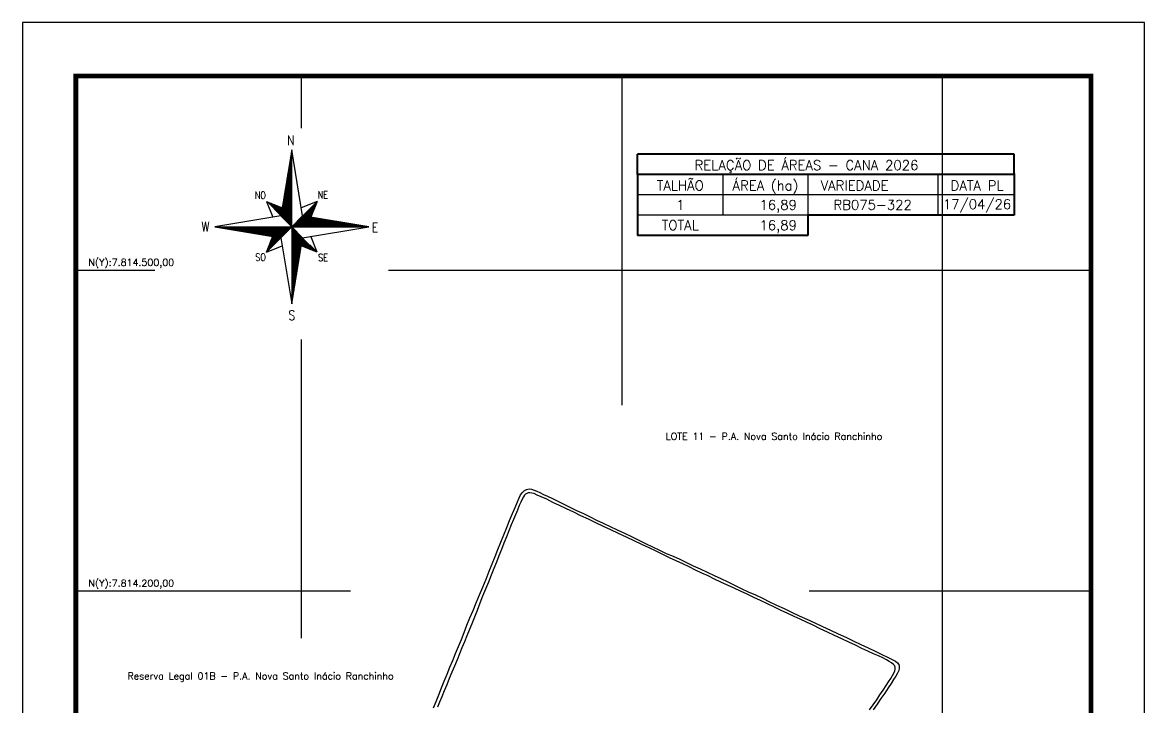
# Model space of a CAD drawing. Header units: millimetres. Extents: x 743139 to 744189, y 7813246 to 7814731.
# Drawn here: x 743139 to 744189, y 7814092 to 7814731 of the extents above; entities that cross this region are included whole.
import ezdxf
from ezdxf.enums import TextEntityAlignment as Align

# ---------------------------------------------------------------- set-up
doc = ezdxf.new("R2010")
doc.units = ezdxf.units.MM
doc.linetypes.add('LIN0', pattern=[0])
for name, color, linetype in [('0114000330', 1, 'Continuous'), ('0114000330001', 5, 'Continuous'), ('CONFRONTANTE', 7, 'Continuous'), ('MALHA', 8, 'Continuous'), ('MARGEM', 5, 'Continuous'), ('QUADRO_DE_AREAS_CANA_2024', 7, 'Continuous'), ('SETA_NORTE', 3, 'Continuous')]:
    doc.layers.add(name, color=color, linetype=linetype)
doc.styles.add('ROMANS', font='romans')
doc.styles.add('Simplex', font='simplex.shx')

# ---------------------------------------------------------------- blocks, each defined once
blk = doc.blocks.new('A$C309442C0')
at = {"layer": 'SETA_NORTE', "linetype": 'Continuous'}
h = blk.add_hatch(dxfattribs=at)
h.set_pattern_fill('ANSI31', color=256, scale=0.1375, angle=-90, style=0)
h.set_pattern_definition([(315, (-215853.3434, 13873.16845), (0.3086963042, 0.3086963042), [])])
h.paths.add_polyline_path([(73.5, 97.4), (74.7, 104.9), (60, 110.8)])
h = blk.add_hatch(dxfattribs=at)
h.set_pattern_fill('ANSI31', color=256, scale=0.1375, angle=180, style=0)
h.set_pattern_definition([(225, (13869.59828, 216024.21475), (0.3086963042, -0.3086963042), [])])
h.paths.add_polyline_path([(93.8, 97.4), (101.4, 96.2), (107.3, 110.8)])
h = blk.add_hatch(dxfattribs=at)
h.set_pattern_fill('ANSI31', color=256, scale=0.1375, style=0)
h.set_pattern_definition([(45, (-13702.2971, -215849.77324), (-0.3086963042, 0.3086963042), [])])
h.paths.add_polyline_path([(73.5, 77), (65.9, 78.3), (60, 63.6)])
h = blk.add_hatch(dxfattribs=at)
h.set_pattern_fill('ANSI31', color=256, scale=0.1375, angle=90, style=0)
h.set_pattern_definition([(135, (216020.6446, -13698.72693), (-0.3086963042, -0.3086963042), [])])
h.paths.add_polyline_path([(93.8, 77), (92.6, 69.5), (107.3, 63.6)])
for p, q in [((83.4, 157.5), (83.7, 157.8)), ((83.5, 158.3), (83.7, 158.4)), ((83.6, 159), (83.7, 159.1)), ((81.3, 145.3), (83.7, 147.6)), ((81.5, 146.1), (83.7, 148.2)), ((81.6, 146.8), (83.7, 148.9)), ((81.7, 147.6), (83.7, 149.5)), ((81.8, 148.3), (83.7, 150.1)), ((82, 149.1), (83.7, 150.8)), ((82.1, 149.9), (83.7, 151.4)), ((82.2, 150.6), (83.7, 152.1)), ((82.3, 151.4), (83.7, 152.7)), ((82.5, 152.2), (83.7, 153.3)), ((82.6, 152.9), (83.7, 154)), ((82.7, 153.7), (83.7, 154.6)), ((82.9, 154.4), (83.7, 155.2)), ((83, 155.2), (83.7, 155.9)), ((83.1, 156), (83.7, 156.5)), ((83.2, 156.7), (83.7, 157.2)), ((79.2, 132.3), (83.7, 136.8)), ((79.3, 133.1), (83.7, 137.4)), ((79.5, 133.8), (83.7, 138)), ((79.6, 134.6), (83.7, 138.7)), ((79.7, 135.4), (83.7, 139.3)), ((79.8, 136.1), (83.7, 140)), ((80, 136.9), (83.7, 140.6)), ((80.1, 137.7), (83.7, 141.2)), ((80.2, 138.4), (83.7, 141.9)), ((80.3, 139.2), (83.7, 142.5)), ((80.5, 139.9), (83.7, 143.1)), ((80.6, 140.7), (83.7, 143.8)), ((80.7, 141.5), (83.7, 144.4)), ((80.8, 142.2), (83.7, 145)), ((81, 143), (83.7, 145.7)), ((81.1, 143.8), (83.7, 146.3)), ((81.2, 144.5), (83.7, 147)), ((77.2, 120.1), (83.7, 126.6)), ((77.3, 120.9), (83.7, 127.2)), ((77.4, 121.6), (83.7, 127.8)), ((77.6, 122.4), (83.7, 128.5)), ((77.7, 123.2), (83.7, 129.1)), ((77.8, 123.9), (83.7, 129.8)), ((78, 124.7), (83.7, 130.4)), ((78.1, 125.5), (83.7, 131)), ((78.2, 126.2), (83.7, 131.7)), ((78.3, 127), (83.7, 132.3)), ((78.5, 127.7), (83.7, 132.9)), ((78.6, 128.5), (83.7, 133.6)), ((78.7, 129.3), (83.7, 134.2)), ((78.8, 130), (83.7, 134.9)), ((79, 130.8), (83.7, 135.5)), ((79.1, 131.6), (83.7, 136.1)), ((75.1, 107.2), (83.7, 115.7)), ((75.2, 107.9), (83.7, 116.4)), ((75.3, 108.7), (83.7, 117)), ((75.4, 109.4), (83.7, 117.7)), ((75.6, 110.2), (83.7, 118.3)), ((75.7, 111), (83.7, 118.9)), ((75.8, 111.7), (83.7, 119.6)), ((75.9, 112.5), (83.7, 120.2)), ((76.1, 113.3), (83.7, 120.8)), ((76.2, 114), (83.7, 121.5)), ((76.3, 114.8), (83.7, 122.1)), ((76.4, 115.5), (83.7, 122.8)), ((76.6, 116.3), (83.7, 123.4)), ((76.7, 117.1), (83.7, 124)), ((76.8, 117.8), (83.7, 124.7)), ((76.9, 118.6), (83.7, 125.3)), ((77.1, 119.4), (83.7, 125.9)), ((60, 110.8), (74.7, 104.9)), ((60, 110.8), (65.9, 96.2)), ((73.5, 97.3), (83.7, 107.5)), ((73.6, 98), (83.7, 108.1)), ((73.7, 98.8), (83.7, 108.7)), ((73.8, 99.5), (83.7, 109.4)), ((73.8, 97), (83.7, 106.8)), ((73.9, 100.3), (83.7, 110)), ((74.1, 101.1), (83.7, 110.6)), ((74.2, 101.8), (83.7, 111.3)), ((74.2, 96.7), (83.7, 106.2)), ((74.3, 102.6), (83.7, 111.9)), ((74.4, 103.3), (83.7, 112.6)), ((74.5, 96.4), (83.7, 105.6)), ((74.6, 104.1), (83.7, 113.2)), ((74.7, 104.9), (83.7, 113.8)), ((74.8, 105.6), (83.7, 114.5)), ((74.9, 106.4), (83.7, 115.1)), ((107.3, 110.8), (92.6, 104.9)), ((107.3, 110.8), (101.4, 96.2)), ((74.8, 96.1), (83.7, 104.9)), ((75.1, 95.7), (83.7, 104.3)), ((75.4, 95.4), (83.7, 103.6)), ((75.8, 95.1), (83.7, 103)), ((76.1, 94.8), (83.7, 102.4)), ((76.4, 94.5), (83.7, 101.7)), ((76.7, 94.2), (83.7, 101.1)), ((77, 93.8), (83.7, 100.5)), ((77.4, 93.5), (83.7, 99.8)), ((77.7, 93.2), (83.7, 99.2)), ((78, 92.9), (83.7, 98.5)), ((78.3, 92.6), (83.7, 97.9)), ((78.6, 92.2), (83.7, 97.3)), ((78.9, 91.9), (83.7, 96.6)), ((79.3, 91.6), (83.7, 96)), ((79.6, 91.3), (83.7, 95.4)), ((79.9, 91), (83.7, 94.7)), ((83.8, 87.2), (94, 97.4)), ((84.4, 87.2), (94.5, 97.3)), ((85.1, 87.2), (95.1, 97.2)), ((85.7, 87.2), (95.6, 97.1)), ((86.3, 87.2), (96.2, 97)), ((87, 87.2), (96.7, 96.9)), ((87.6, 87.2), (97.2, 96.9)), ((88.3, 87.2), (97.8, 96.8)), ((88.9, 87.2), (98.3, 96.7)), ((89.5, 87.2), (98.9, 96.6)), ((90.2, 87.2), (99.4, 96.5)), ((90.8, 87.2), (100, 96.4)), ((91.4, 87.2), (100.5, 96.3)), ((92.1, 87.2), (101.1, 96.2)), ((92.7, 87.2), (101.6, 96.1)), ((93.4, 87.2), (102.2, 96)), ((94, 87.2), (102.7, 96)), ((94.6, 87.2), (103.3, 95.9)), ((95.3, 87.2), (103.8, 95.8)), ((95.9, 87.2), (104.4, 95.7)), ((96.5, 87.2), (104.9, 95.6)), ((97.2, 87.2), (105.5, 95.5)), ((97.8, 87.2), (106, 95.4)), ((98.4, 87.2), (106.5, 95.3)), ((99.1, 87.2), (107.1, 95.2)), ((99.7, 87.2), (107.6, 95.1)), ((100.4, 87.2), (108.2, 95.1)), ((101, 87.2), (108.7, 95)), ((101.6, 87.2), (109.3, 94.9)), ((102.3, 87.2), (109.8, 94.8)), ((102.9, 87.2), (110.4, 94.7)), ((103.5, 87.2), (110.9, 94.6)), ((104.2, 87.2), (111.5, 94.5)), ((11.8, 87.2), (11.8, 87.2)), ((12.3, 87.1), (12.4, 87.2)), ((12.9, 87), (13.1, 87.2)), ((13.4, 86.9), (13.7, 87.2)), ((14, 86.8), (14.4, 87.2)), ((14.5, 86.7), (15, 87.2)), ((15.1, 86.6), (15.6, 87.2)), ((15.6, 86.6), (16.3, 87.2)), ((16.2, 86.5), (16.9, 87.2)), ((16.7, 86.4), (17.5, 87.2)), ((17.2, 86.3), (18.2, 87.2)), ((17.8, 86.2), (18.8, 87.2)), ((18.3, 86.1), (19.5, 87.2)), ((18.9, 86), (20.1, 87.2)), ((19.4, 85.9), (20.7, 87.2)), ((20, 85.8), (21.4, 87.2)), ((20.5, 85.7), (22, 87.2)), ((21.1, 85.7), (22.6, 87.2)), ((21.6, 85.6), (23.3, 87.2)), ((22.2, 85.5), (23.9, 87.2)), ((22.7, 85.4), (24.6, 87.2)), ((23.3, 85.3), (25.2, 87.2)), ((23.8, 85.2), (25.8, 87.2)), ((24.4, 85.1), (26.5, 87.2)), ((24.9, 85), (27.1, 87.2)), ((25.5, 84.9), (27.7, 87.2)), ((26, 84.8), (28.4, 87.2)), ((26.5, 84.8), (29, 87.2)), ((27.1, 84.7), (29.6, 87.2)), ((27.6, 84.6), (30.3, 87.2)), ((28.2, 84.5), (30.9, 87.2)), ((28.7, 84.4), (31.6, 87.2)), ((29.3, 84.3), (32.2, 87.2)), ((29.8, 84.2), (32.8, 87.2)), ((30.4, 84.1), (33.5, 87.2)), ((30.9, 84), (34.1, 87.2)), ((31.5, 83.9), (34.7, 87.2)), ((32, 83.9), (35.4, 87.2)), ((32.6, 83.8), (36, 87.2)), ((33.1, 83.7), (36.7, 87.2)), ((33.7, 83.6), (37.3, 87.2)), ((34.2, 83.5), (37.9, 87.2)), ((34.7, 83.4), (38.6, 87.2)), ((35.3, 83.3), (39.2, 87.2)), ((35.8, 83.2), (39.8, 87.2)), ((36.4, 83.1), (40.5, 87.2)), ((36.9, 83), (41.1, 87.2)), ((37.5, 83), (41.8, 87.2)), ((38, 82.9), (42.4, 87.2)), ((38.6, 82.8), (43, 87.2)), ((39.1, 82.7), (43.7, 87.2)), ((39.7, 82.6), (44.3, 87.2)), ((40.2, 82.5), (44.9, 87.2)), ((40.8, 82.4), (45.6, 87.2)), ((41.3, 82.3), (46.2, 87.2)), ((41.9, 82.2), (46.8, 87.2)), ((42.4, 82.1), (47.5, 87.2)), ((43, 82.1), (48.1, 87.2)), ((43.5, 82), (48.8, 87.2)), ((44, 81.9), (49.4, 87.2)), ((44.6, 81.8), (50, 87.2)), ((45.1, 81.7), (50.7, 87.2)), ((45.7, 81.6), (51.3, 87.2)), ((46.2, 81.5), (51.9, 87.2)), ((46.8, 81.4), (52.6, 87.2)), ((47.3, 81.3), (53.2, 87.2)), ((47.9, 81.2), (53.9, 87.2)), ((48.4, 81.2), (54.5, 87.2)), ((49, 81.1), (55.1, 87.2)), ((49.5, 81), (55.8, 87.2)), ((50.1, 80.9), (56.4, 87.2)), ((50.6, 80.8), (57, 87.2)), ((51.2, 80.7), (57.7, 87.2)), ((51.7, 80.6), (58.3, 87.2)), ((52.3, 80.5), (59, 87.2)), ((52.8, 80.4), (59.6, 87.2)), ((53.3, 80.3), (60.2, 87.2)), ((53.9, 80.3), (60.9, 87.2)), ((54.4, 80.2), (61.5, 87.2)), ((55, 80.1), (62.1, 87.2)), ((55.5, 80), (62.8, 87.2)), ((56.1, 79.9), (63.4, 87.2)), ((56.6, 79.8), (64, 87.2)), ((57.2, 79.7), (64.7, 87.2)), ((57.7, 79.6), (65.3, 87.2)), ((58.3, 79.5), (66, 87.2)), ((58.8, 79.4), (66.6, 87.2)), ((59.4, 79.4), (67.2, 87.2)), ((59.9, 79.3), (67.9, 87.2)), ((83.7, 87.2), (60, 63.6)), ((60.5, 79.2), (68.5, 87.2)), ((61, 79.1), (69.1, 87.2)), ((61.5, 79), (69.8, 87.2)), ((62.1, 78.9), (70.4, 87.2)), ((62.6, 78.8), (71.1, 87.2)), ((63.2, 78.7), (71.7, 87.2)), ((63.7, 78.6), (72.3, 87.2)), ((64.3, 78.5), (73, 87.2)), ((64.8, 78.4), (73.6, 87.2)), ((65.4, 78.4), (74.2, 87.2)), ((65.9, 78.3), (74.9, 87.2)), ((66.5, 78.2), (75.5, 87.2)), ((67, 78.1), (76.2, 87.2)), ((67.6, 78), (76.8, 87.2)), ((68.1, 77.9), (77.4, 87.2)), ((68.7, 77.8), (78.1, 87.2)), ((69.2, 77.7), (78.7, 87.2)), ((69.8, 77.6), (79.3, 87.2)), ((70.3, 77.5), (80, 87.2)), ((70.8, 77.5), (80.6, 87.2)), ((71.4, 77.4), (81.2, 87.2)), ((71.9, 77.3), (81.9, 87.2)), ((72.5, 77.2), (82.5, 87.2)), ((73, 77.1), (83.2, 87.2)), ((80.2, 90.7), (83.7, 94.1)), ((80.5, 90.3), (83.7, 93.4)), ((80.9, 90), (83.7, 92.8)), ((81.2, 89.7), (83.7, 92.2)), ((81.5, 89.4), (83.7, 91.5)), ((81.8, 89.1), (83.7, 90.9)), ((82.1, 88.7), (83.7, 90.3)), ((82.4, 88.4), (83.7, 89.6)), ((82.8, 88.1), (83.7, 89)), ((83.1, 87.8), (83.7, 88.4)), ((83.4, 87.5), (83.7, 87.7)), ((83.7, 87.1), (83.7, 87.1)), ((83.7, 86.4), (84, 86.8)), ((83.7, 85.8), (84.4, 86.5)), ((83.7, 85.2), (84.7, 86.2)), ((83.7, 84.5), (85, 85.9)), ((83.7, 83.9), (85.3, 85.6)), ((83.7, 83.3), (85.6, 85.2)), ((83.7, 82.6), (86, 84.9)), ((83.7, 82), (86.3, 84.6)), ((83.7, 81.3), (86.6, 84.3)), ((104.8, 87.2), (112, 94.4)), ((105.5, 87.2), (112.6, 94.3)), ((106.1, 87.2), (113.1, 94.2)), ((106.7, 87.2), (113.7, 94.1)), ((107.4, 87.2), (114.2, 94.1)), ((108, 87.2), (114.8, 94)), ((108.6, 87.2), (115.3, 93.9)), ((109.3, 87.2), (115.8, 93.8)), ((109.9, 87.2), (116.4, 93.7)), ((110.6, 87.2), (116.9, 93.6)), ((111.2, 87.2), (117.5, 93.5)), ((111.8, 87.2), (118, 93.4)), ((112.5, 87.2), (118.6, 93.3)), ((113.1, 87.2), (119.1, 93.2)), ((113.7, 87.2), (119.7, 93.2)), ((114.4, 87.2), (120.2, 93.1)), ((115, 87.2), (120.8, 93)), ((115.6, 87.2), (121.3, 92.9)), ((116.3, 87.2), (121.9, 92.8)), ((116.9, 87.2), (122.4, 92.7)), ((117.6, 87.2), (123, 92.6)), ((118.2, 87.2), (123.5, 92.5)), ((118.8, 87.2), (124, 92.4)), ((119.5, 87.2), (124.6, 92.3)), ((120.1, 87.2), (125.1, 92.3)), ((120.7, 87.2), (125.7, 92.2)), ((121.4, 87.2), (126.2, 92.1)), ((122, 87.2), (126.8, 92)), ((122.7, 87.2), (127.3, 91.9)), ((123.3, 87.2), (127.9, 91.8)), ((123.9, 87.2), (128.4, 91.7)), ((124.6, 87.2), (129, 91.6)), ((125.2, 87.2), (129.5, 91.5)), ((125.8, 87.2), (130.1, 91.4)), ((126.5, 87.2), (130.6, 91.4)), ((127.1, 87.2), (131.2, 91.3)), ((127.8, 87.2), (131.7, 91.2)), ((128.4, 87.2), (132.3, 91.1)), ((129, 87.2), (132.8, 91)), ((129.7, 87.2), (133.3, 90.9)), ((130.3, 87.2), (133.9, 90.8)), ((130.9, 87.2), (134.4, 90.7)), ((131.6, 87.2), (135, 90.6)), ((132.2, 87.2), (135.5, 90.5)), ((132.8, 87.2), (136.1, 90.5)), ((133.5, 87.2), (136.6, 90.4)), ((134.1, 87.2), (137.2, 90.3)), ((134.8, 87.2), (137.7, 90.2)), ((135.4, 87.2), (138.3, 90.1)), ((136, 87.2), (138.8, 90)), ((136.7, 87.2), (139.4, 89.9)), ((137.3, 87.2), (139.9, 89.8)), ((137.9, 87.2), (140.5, 89.7)), ((138.6, 87.2), (141, 89.6)), ((139.2, 87.2), (141.6, 89.6)), ((139.9, 87.2), (142.1, 89.5)), ((140.5, 87.2), (142.6, 89.4)), ((141.1, 87.2), (143.2, 89.3)), ((141.8, 87.2), (143.7, 89.2)), ((142.4, 87.2), (144.3, 89.1)), ((143, 87.2), (144.8, 89)), ((143.7, 87.2), (145.4, 88.9)), ((144.3, 87.2), (145.9, 88.8)), ((144.9, 87.2), (146.5, 88.7)), ((145.6, 87.2), (147, 88.7)), ((146.2, 87.2), (147.6, 88.6)), ((146.9, 87.2), (148.1, 88.5)), ((147.5, 87.2), (148.7, 88.4)), ((148.1, 87.2), (149.2, 88.3)), ((148.8, 87.2), (149.8, 88.2)), ((149.4, 87.2), (150.3, 88.1)), ((150, 87.2), (150.8, 88)), ((150.7, 87.2), (151.4, 87.9)), ((151.3, 87.2), (151.9, 87.8)), ((152, 87.2), (152.5, 87.8)), ((152.6, 87.2), (153, 87.7)), ((153.2, 87.2), (153.6, 87.6)), ((153.9, 87.2), (154.1, 87.5)), ((154.5, 87.2), (154.7, 87.4)), ((155.1, 87.2), (155.2, 87.3)), ((60, 63.6), (65.9, 78.3)), ((83.7, 80.7), (86.9, 84)), ((83.7, 80.1), (87.2, 83.6)), ((83.7, 79.4), (87.5, 83.3)), ((83.7, 78.8), (87.9, 83)), ((83.7, 78.2), (88.2, 82.7)), ((83.7, 77.5), (88.5, 82.4)), ((83.7, 76.9), (88.8, 82.1)), ((83.7, 76.2), (89.1, 81.7)), ((83.7, 75.6), (89.5, 81.4)), ((83.7, 75), (89.8, 81.1)), ((83.7, 74.3), (90.1, 80.8)), ((83.7, 73.7), (90.4, 80.5)), ((83.7, 73.1), (90.7, 80.1)), ((83.7, 72.4), (91, 79.8)), ((83.7, 71.8), (91.4, 79.5)), ((83.7, 71.2), (91.7, 79.2)), ((83.7, 70.5), (92, 78.9)), ((83.7, 69.9), (92.3, 78.5)), ((83.7, 69.2), (92.6, 78.2)), ((83.7, 68.6), (93, 77.9)), ((83.7, 68), (93.3, 77.6)), ((83.7, 67.3), (93.6, 77.3)), ((83.7, 66.7), (93.8, 76.9)), ((83.7, 66.1), (93.7, 76.1)), ((83.7, 65.4), (93.6, 75.3)), ((83.7, 64.8), (93.4, 74.6)), ((83.7, 64.1), (93.3, 73.8)), ((107.3, 63.6), (101.4, 78.3)), ((60, 63.6), (74.7, 69.5)), ((83.7, 63.5), (93.2, 73)), ((83.7, 62.9), (93.1, 72.3)), ((83.7, 62.2), (92.9, 71.5)), ((83.7, 61.6), (92.8, 70.8)), ((83.7, 61), (92.7, 70)), ((83.7, 60.3), (92.6, 69.2)), ((83.7, 59.7), (92.4, 68.5)), ((83.7, 59), (92.3, 67.7)), ((83.7, 58.4), (92.2, 66.9)), ((83.7, 57.8), (92.1, 66.2)), ((83.7, 57.1), (91.9, 65.4)), ((83.7, 56.5), (91.8, 64.7)), ((83.7, 55.9), (91.7, 63.9)), ((83.7, 55.2), (91.6, 63.1)), ((107.3, 63.6), (92.6, 69.5)), ((83.7, 54.6), (91.4, 62.4)), ((83.7, 54), (91.3, 61.6)), ((83.7, 53.3), (91.2, 60.8)), ((83.7, 52.7), (91.1, 60.1)), ((83.7, 52), (90.9, 59.3)), ((83.7, 51.4), (90.8, 58.6)), ((83.7, 50.8), (90.7, 57.8)), ((83.7, 50.1), (90.5, 57)), ((83.7, 49.5), (90.4, 56.3)), ((83.7, 48.9), (90.3, 55.5)), ((83.7, 48.2), (90.2, 54.7)), ((83.7, 47.6), (90, 54)), ((83.7, 46.9), (89.9, 53.2)), ((83.7, 46.3), (89.8, 52.5)), ((83.7, 45.7), (89.7, 51.7)), ((83.7, 45), (89.5, 50.9)), ((83.7, 44.4), (89.4, 50.2)), ((83.7, 43.8), (89.3, 49.4)), ((83.7, 43.1), (89.2, 48.6)), ((83.7, 42.5), (89, 47.9)), ((83.7, 41.8), (88.9, 47.1)), ((83.7, 41.2), (88.8, 46.3)), ((83.7, 40.6), (88.7, 45.6)), ((83.7, 39.9), (88.5, 44.8)), ((83.7, 39.3), (88.4, 44.1)), ((83.7, 38.7), (88.3, 43.3)), ((83.7, 38), (88.2, 42.5)), ((83.7, 37.4), (88, 41.8)), ((83.7, 36.8), (87.9, 41)), ((83.7, 36.1), (87.8, 40.2)), ((83.7, 35.5), (87.7, 39.5)), ((83.7, 34.8), (87.5, 38.7)), ((83.7, 34.2), (87.4, 38)), ((83.7, 33.6), (87.3, 37.2)), ((83.7, 32.9), (87.2, 36.4)), ((83.7, 32.3), (87, 35.7)), ((83.7, 31.7), (86.9, 34.9)), ((83.7, 31), (86.8, 34.1)), ((83.7, 30.4), (86.7, 33.4)), ((83.7, 29.7), (86.5, 32.6)), ((83.7, 29.1), (86.4, 31.9)), ((83.7, 28.5), (86.3, 31.1)), ((83.7, 27.8), (86.2, 30.3)), ((83.7, 27.2), (86, 29.6)), ((83.7, 26.6), (85.9, 28.8)), ((83.7, 25.9), (85.8, 28)), ((83.7, 25.3), (85.6, 27.3)), ((83.7, 24.6), (85.5, 26.5)), ((83.7, 24), (85.4, 25.8)), ((83.7, 23.4), (85.3, 25)), ((83.7, 22.7), (85.1, 24.2)), ((83.7, 22.1), (85, 23.5)), ((83.7, 21.5), (84.9, 22.7)), ((83.7, 20.8), (84.8, 21.9)), ((83.7, 20.2), (84.6, 21.2)), ((83.7, 19.6), (84.5, 20.4)), ((83.7, 18.9), (84.4, 19.7)), ((83.7, 18.3), (84.3, 18.9)), ((83.7, 17.6), (84.1, 18.1)), ((83.7, 17), (84, 17.4)), ((83.7, 16.4), (83.9, 16.6)), ((83.7, 15.7), (83.8, 15.8))]:
    blk.add_line(p, q, dxfattribs=at)
blk.add_lwpolyline([(93.8, 77), (155.7, 87.2), (93.8, 97.4), (83.7, 159.3), (73.5, 97.4), (11.6, 87.2), (73.5, 77), (83.7, 15.1)], close=True, dxfattribs=at)
for points in [[(83.7, 87.2), (83.7, 159.3)], [(83.7, 87.2), (73.5, 97.4)], [(83.7, 87.2), (93.8, 97.4)], [(11.6, 87.2), (155.7, 87.2)], [(83.7, 87.2), (73.5, 77)], [(83.7, 87.2), (93.8, 77)], [(83.7, 87.2), (83.7, 15.1)]]:
    blk.add_lwpolyline(points, dxfattribs=at)
at = {"layer": 'SETA_NORTE', "color": 7, "lineweight": 30, "style": 'ROMANS', "width": 0.8}
for s, height, p in [('N ', 8.94, (79.5, 163.6)), ('NO', 6.88, (49.1, 113.2)), ('NE', 6.87, (108, 113.7)), ('W', 8.94, (-0.7, 82.9)), ('E', 8.94, (158.6, 82.1)), ('SO', 6.88, (49.5, 55.3)), ('SE', 6.87, (108.3, 55)), ('S', 8.94, (80.6, 0))]:
    blk.add_text(s, height=height, dxfattribs=at).set_placement(p)

msp = doc.modelspace()

# ---------------------------------------------------------------- linework, layer by layer
at = {"layer": '0114000330', "elevation": 627.1}
msp.add_lwpolyline([(743523.5, 7814090.5), (743526, 7814096.6), (743528.5, 7814102.9), (743531.1, 7814109.2), (743533.7, 7814115.7), (743536.4, 7814122.2), (743539, 7814128.6), (743541.6, 7814135), (743544.3, 7814141.5), (743547, 7814148), (743549.7, 7814154.6), (743552.3, 7814161.2), (743554.9, 7814167.9), (743557.7, 7814174.8), (743560.6, 7814181.8), (743563.6, 7814188.9), (743566.7, 7814196.2), (743569.7, 7814203.6), (743572.8, 7814211.1), (743575.7, 7814218.4), (743578.5, 7814225.3), (743581.2, 7814232.1), (743583.8, 7814238.8), (743586.5, 7814245.6), (743589.3, 7814252.5), (743592.1, 7814259.2), (743594.8, 7814265.8), (743597.4, 7814272.2), (743600, 7814278.1), (743602.1, 7814283.2), (743603.7, 7814286.9), (743605.1, 7814289.8), (743606.8, 7814292.1), (743608.6, 7814293.8), (743610.6, 7814294.8), (743613, 7814295.3), (743615.2, 7814295), (743617.7, 7814294.3), (743620.3, 7814293.2), (743623.1, 7814291.9), (743626.6, 7814290.2), (743630.3, 7814288.4), (743634.8, 7814286.3), (743639.9, 7814283.9), (743645.5, 7814281.2), (743651.2, 7814278.4), (743657.3, 7814275.3), (743663.8, 7814272.2), (743670.1, 7814269.2), (743676.2, 7814266.2), (743682.4, 7814263.2), (743688.9, 7814260.3), (743695.5, 7814257.2), (743702.3, 7814254.1), (743709, 7814250.7), (743715.6, 7814247.5), (743722, 7814244.4), (743728.5, 7814241.3), (743735.1, 7814238.2), (743741.4, 7814235.1), (743747.7, 7814232.4), (743754, 7814229.5), (743760.3, 7814226.6), (743766.6, 7814223.5), (743773.2, 7814220.5), (743779.8, 7814217.4), (743786.3, 7814214.5), (743792.6, 7814211.5), (743799, 7814208.5), (743805.3, 7814205.4), (743811.6, 7814202.1), (743818.1, 7814199.2), (743824.8, 7814196.3), (743831.4, 7814193.2), (743838, 7814189.9), (743844.7, 7814186.7), (743851.7, 7814183.5), (743858.7, 7814180.2), (743865.8, 7814176.8), (743873, 7814173.5), (743880.3, 7814170.1), (743887.7, 7814166.7), (743895, 7814163.3), (743902.1, 7814159.9), (743909.3, 7814156.6), (743916.4, 7814153.2), (743923.5, 7814149.9), (743930.4, 7814146.6), (743937, 7814143.5), (743943, 7814140.6), (743948.4, 7814138.1), (743952.8, 7814136), (743955.8, 7814134.3), (743957.7, 7814132.8), (743958.9, 7814131.3), (743959.4, 7814129.5), (743959.4, 7814127.5), (743958.9, 7814125.6), (743957.8, 7814123.2), (743956.2, 7814120.3), (743954.1, 7814117.1), (743951.8, 7814113.5), (743949, 7814109.2), (743945.8, 7814104.4), (743942.3, 7814099.3), (743938.7, 7814094), (743935.1, 7814088.7)], dxfattribs=at)
at = {"layer": '0114000330001', "elevation": 627.1}
msp.add_lwpolyline([(743931.7, 7814088.7), (743935.1, 7814093.5), (743938.3, 7814098.2), (743941.3, 7814102.8), (743944.3, 7814107.3), (743947.1, 7814111.4), (743949.5, 7814115), (743951.6, 7814118.2), (743953.2, 7814120.9), (743954.4, 7814123.2), (743955.2, 7814125.1), (743955.7, 7814126.7), (743955.6, 7814128.4), (743955.2, 7814129.8), (743954, 7814131.3), (743952.2, 7814132.7), (743949.9, 7814134.1), (743947.4, 7814135.5), (743944, 7814137.3), (743939.9, 7814139.2), (743935.2, 7814141.1), (743930.1, 7814143.5), (743924.5, 7814146.2), (743918.4, 7814149.2), (743912.1, 7814152.1), (743905.6, 7814155.2), (743898.9, 7814158.2), (743892.2, 7814161.5), (743885.5, 7814164.6), (743878.8, 7814167.8), (743872.5, 7814170.7), (743866.7, 7814173.4), (743861, 7814176), (743855.2, 7814178.8), (743849, 7814181.7), (743842.6, 7814184.8), (743836, 7814187.8), (743829.6, 7814190.9), (743823.2, 7814193.9), (743817, 7814196.8), (743811, 7814199.7), (743804.8, 7814202.5), (743798.6, 7814205.4), (743792.6, 7814208.2), (743786.5, 7814211.1), (743780.6, 7814214), (743774.6, 7814216.7), (743768.7, 7814219.5), (743762.9, 7814222.4), (743756.8, 7814225.2), (743750.7, 7814228.2), (743744.4, 7814231), (743738.2, 7814234.1), (743731.8, 7814237.1), (743725.3, 7814240.2), (743718.5, 7814243.4), (743711.5, 7814246.7), (743704.3, 7814250.1), (743696.8, 7814253.6), (743689.6, 7814257), (743682.6, 7814260.2), (743675.6, 7814263.6), (743668.7, 7814267.1), (743661.6, 7814270.3), (743654.8, 7814273.6), (743648.1, 7814276.6), (743641.5, 7814279.7), (743635.1, 7814282.7), (743629.5, 7814285.6), (743624.4, 7814288), (743620.6, 7814289.6), (743617.8, 7814290.9), (743615.7, 7814291.5), (743613.8, 7814291.8), (743612.2, 7814291.6), (743610.8, 7814291.1), (743609.7, 7814290.4), (743608.7, 7814289.4), (743607.8, 7814287.9), (743606.6, 7814285.7), (743605.4, 7814283), (743603.9, 7814279.7), (743602.1, 7814275.6), (743600.2, 7814271.2), (743598.4, 7814266.7), (743596.4, 7814261.7), (743594.2, 7814256.2), (743591.9, 7814250.5), (743589.5, 7814244.6), (743587.1, 7814238.7), (743584.8, 7814232.8), (743582.4, 7814226.9), (743579.9, 7814220.9), (743577.4, 7814214.7), (743574.9, 7814208.2), (743572.2, 7814201.7), (743569.4, 7814195.1), (743566.8, 7814188.5), (743564.3, 7814181.8), (743561.8, 7814175.3), (743559.4, 7814169.1), (743557.1, 7814163.4), (743554.9, 7814157.9), (743552.6, 7814152.4), (743550.2, 7814146.8), (743548, 7814141.1), (743545.6, 7814135.5), (743543.1, 7814129.7), (743540.7, 7814123.9), (743538.3, 7814118.1), (743536.1, 7814112.3), (743533.7, 7814106.6), (743531.4, 7814101), (743529.3, 7814096.1), (743527.3, 7814091.4)], dxfattribs=at)
at = {"layer": 'MALHA'}
for points in [[(743400, 7814632.6), (743400, 7814681.4)], [(743700, 7814373.7), (743700, 7814681.4)], [(744000, 7813883.8), (744000, 7814681.4)], [(743188.9, 7814500), (743262.8, 7814500)], [(743481.6, 7814500), (744138.9, 7814500)], [(743400, 7814155.9), (743400, 7814435)], [(743188.9, 7814200), (743445.8, 7814200)], [(743875.1, 7814200), (744138.9, 7814200)]]:
    msp.add_lwpolyline(points, dxfattribs=at)
at = {"layer": 'MARGEM', "color": 174, "linetype": 'LIN0', "flags": 128}
msp.add_lwpolyline([(744188.9, 7813246.4), (744188.9, 7814731.4), (743138.9, 7814731.4), (743138.9, 7813246.4)], close=True, dxfattribs=at)
at = {"layer": 'MARGEM', "color": 174, "linetype": 'LIN0', "const_width": 4.54, "flags": 128}
msp.add_lwpolyline([(744138.9, 7813413.6), (744138.9, 7814681.4), (743188.9, 7814681.4), (743188.9, 7813413.6)], close=True, dxfattribs=at)
at = {"layer": 'QUADRO_DE_AREAS_CANA_2024', "color": 174, "linetype": 'ByBlock', "lineweight": 40}
for p, q in [((744066.9, 7814608.4), (743714.6, 7814608.4)), ((743714.6, 7814589.4), (743714.6, 7814608.4)), ((744066.9, 7814589.4), (744066.9, 7814608.4)), ((743714.6, 7814589.4), (743714.6, 7814532.4)), ((744066.9, 7814589.4), (743714.6, 7814589.4)), ((744066.9, 7814590.3), (744066.9, 7814551.4)), ((743874, 7814551.4), (743874, 7814532.4)), ((744066.9, 7814551.4), (743874, 7814551.4)), ((743874, 7814532.4), (743714.6, 7814532.4))]:
    msp.add_line(p, q, dxfattribs=at)
at = {"layer": 'QUADRO_DE_AREAS_CANA_2024', "linetype": 'Continuous'}
for p, q in [((743794.3, 7814589.4), (743794.3, 7814551.4)), ((743874, 7814589.4), (743874, 7814551.4)), ((743995.6, 7814589.4), (743995.6, 7814551.4)), ((744066.9, 7814570.4), (743714.6, 7814570.4)), ((743874, 7814551.4), (743714.6, 7814551.4))]:
    msp.add_line(p, q, dxfattribs=at)

# ---------------------------------------------------------------- block references
at = {"layer": 'SETA_NORTE', "linetype": 'ByBlock'}
msp.add_blockref('A$C309442C0', (743307.3, 7814453.2), dxfattribs=at)

# ---------------------------------------------------------------- texts
at = {"layer": 'CONFRONTANTE', "linetype": 'Continuous', "style": 'Simplex'}
for s, p in [('LOTE 11 - P.A. Nova Santo Inácio Ranchinho', (743842.2, 7814344.6)), ('Reserva Legal 01B - P.A. Nova Santo Inácio Ranchinho', (743361.8, 7814120.3))]:
    msp.add_text(s, height=6.5, dxfattribs=at).set_placement(p, align=Align.MIDDLE_CENTER)
at = {"layer": 'MALHA', "style": 'Simplex'}
for s, p in [('N(Y):7.814.500,00', (743240.8, 7814507.2)), ('N(Y):7.814.200,00', (743240.8, 7814207.2))]:
    msp.add_text(s, height=6.5, dxfattribs=at).set_placement(p, align=Align.MIDDLE_CENTER)
at = {"layer": 'QUADRO_DE_AREAS_CANA_2024', "linetype": 'Continuous', "style": 'Simplex'}
for s, p in [('RELAÇÃO DE ÁREAS - CANA 2026', (743872.6, 7814598)), ('TALHÃO', (743754.5, 7814579)), ('ÁREA (ha)', (743834.2, 7814579)), ('VARIEDADE', (743917.6, 7814579)), ('DATA PL', (744032.2, 7814579)), ('1', (743754.5, 7814560.9)), ('RB075-322', (743934.5, 7814560.9)), ('17/04/26', (744032.2, 7814561.5)), ('TOTAL', (743754.5, 7814541.9))]:
    msp.add_text(s, height=9.1, dxfattribs=at).set_placement(p, align=Align.MIDDLE_CENTER)
for p in [(743863.7, 7814556.3), (743863.7, 7814537.3)]:
    msp.add_text('16,89', height=9.1, dxfattribs=at).set_placement(p, align=Align.RIGHT)

doc.saveas('drawing.dxf')
